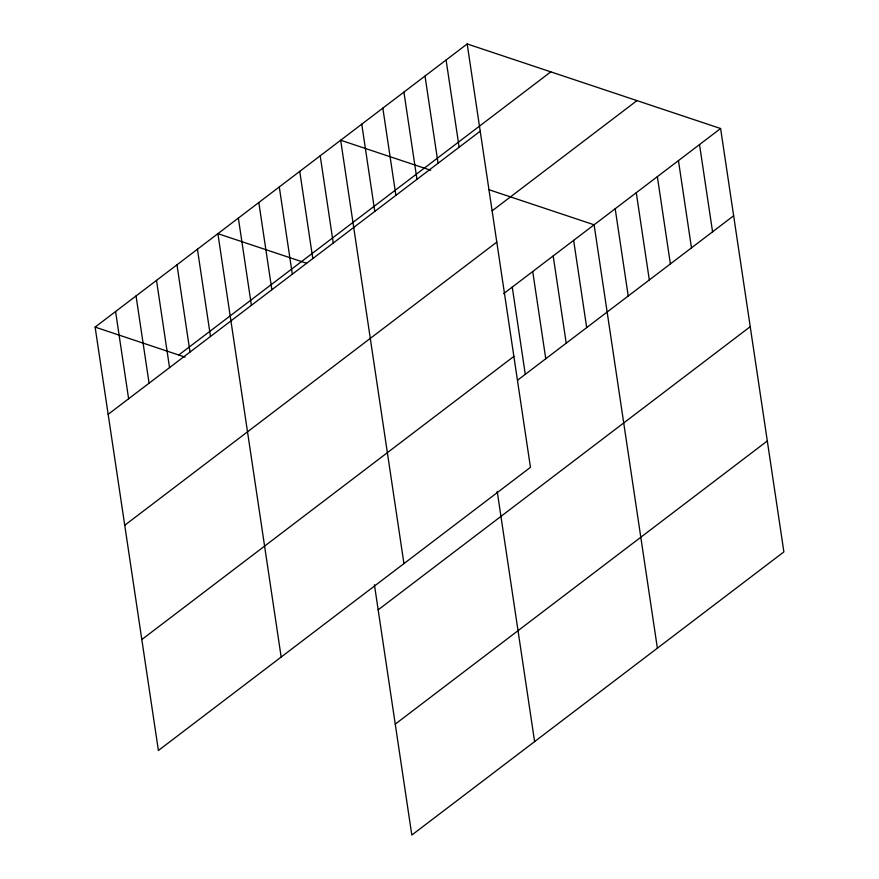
<?xml version="1.0" encoding="UTF-8"?>
<svg xmlns="http://www.w3.org/2000/svg" width="879" height="879" viewBox="0 0 879 879"><rect width="100%" height="100%" fill="white"/><g stroke="black" fill="none" stroke-linecap="round" stroke-linejoin="round"><path stroke-width="1.32" d="M467.178 43.95L530.455 467.331L158.396 750.479L95.119 327.098L467.178 43.95L720.604 128.521L783.881 551.902L411.822 835.05L374.421 584.755M178.756 355.006L550.803 71.858M108.161 414.339L480.209 131.191M492.163 210.817L636.978 100.613M124.73 525.268L496.789 242.121M503.645 293.641L720.604 128.521M141.816 639.549L513.874 356.402M517.753 380.069L733.646 215.773M378.168 609.839L750.226 326.691M395.242 724.131L767.301 440.972M430.644 170.24L340.678 140.222L403.944 563.593M488.933 189.699L594.105 224.793L657.382 648.175M306.595 263.26L217.893 233.66L281.17 657.042M95.119 327.098L185.084 357.127M699.519 144.574L712.561 231.814M678.445 160.615L691.476 247.856M657.36 176.657L670.391 263.898M636.275 192.71L649.317 279.951M615.19 208.752L628.232 295.992M573.646 240.363L586.689 327.614M553.188 255.943L566.219 343.184M532.718 271.512L545.76 358.753M512.259 287.092L525.29 374.333M446.092 59.992L459.135 147.243M497.195 491.306L534.608 741.612M425.007 76.044L438.05 163.285M403.922 92.086L416.965 179.327M382.837 108.128L395.88 195.369M361.763 124.181L374.795 211.421M320.209 155.792L333.251 243.033M299.75 171.372L312.792 258.613M279.291 186.941L292.322 274.182M258.822 202.511L271.864 289.751M238.363 218.091L251.394 305.332M197.434 249.229L210.477 336.481M176.976 264.81L190.007 352.05M156.506 280.379L169.548 367.62M136.047 295.948L149.078 383.2M115.578 311.529L128.62 398.769"/></g></svg>
